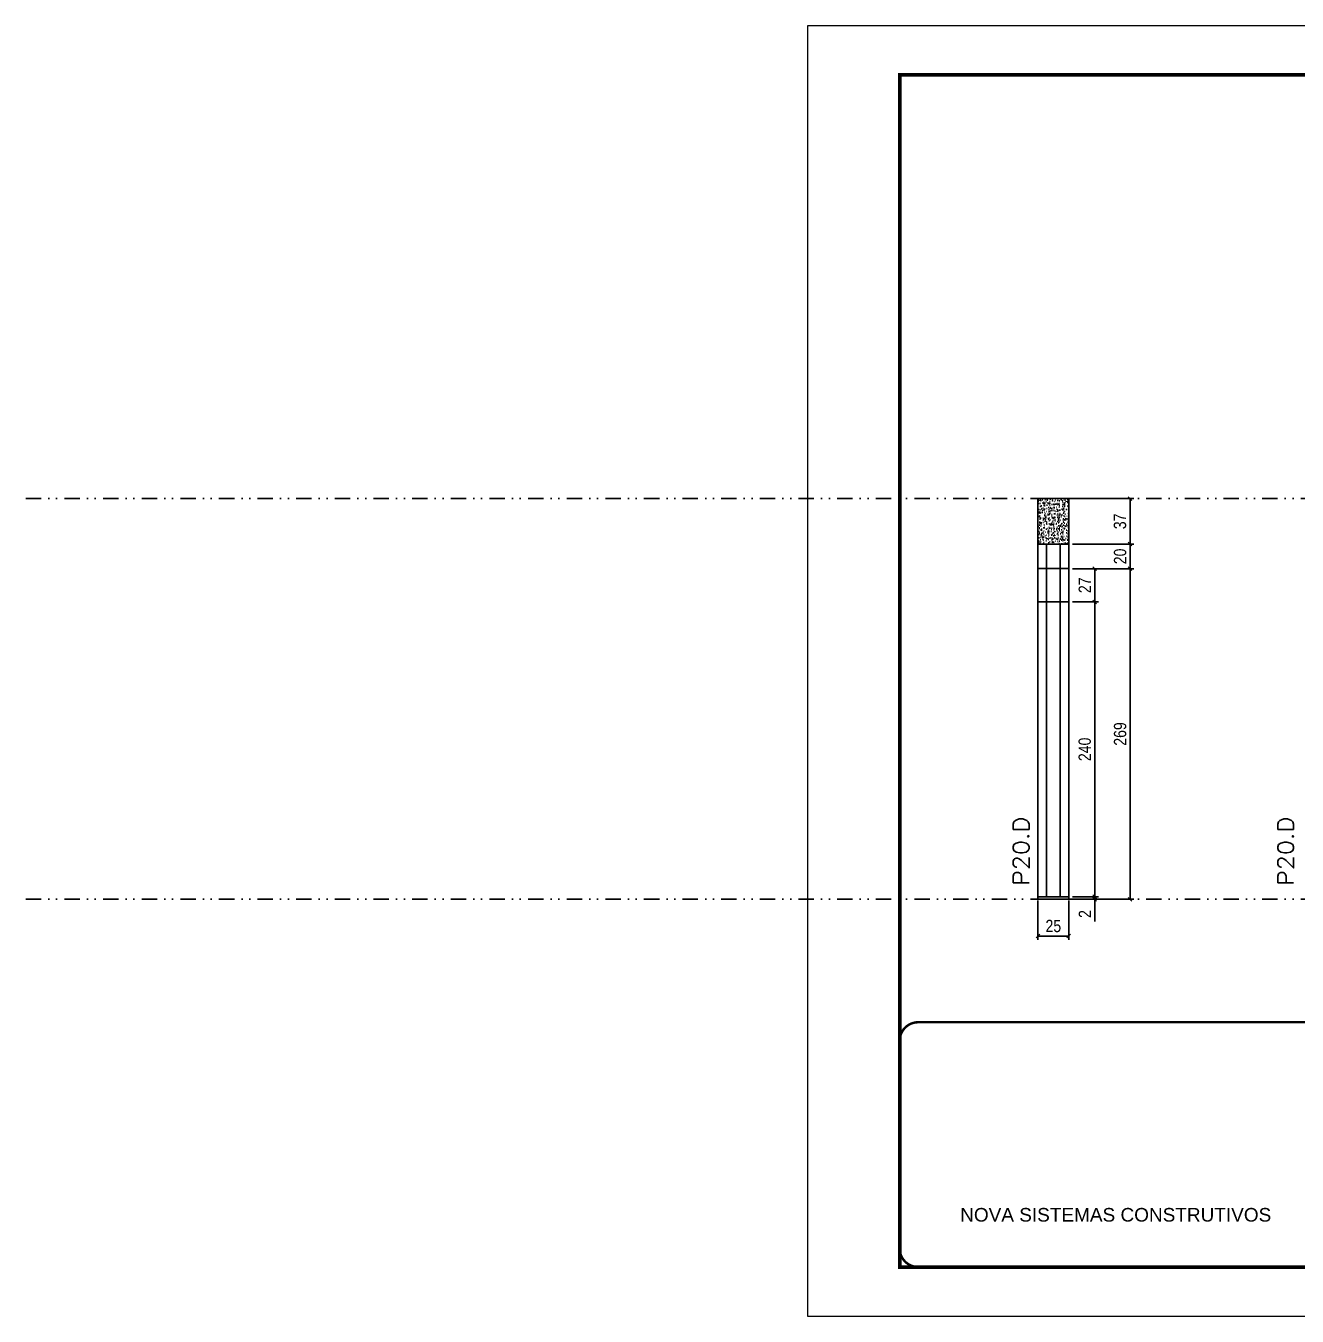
# Model space of a CAD drawing. Header units: millimetres. Extents: x 13777 to 27878, y -21631 to 6985.
# Drawn here: x 13777 to 14812, y -4402 to -3352 of the extents above; entities that cross this region are included whole.
import ezdxf

# ---------------------------------------------------------------- set-up
doc = ezdxf.new("R2010")
doc.units = ezdxf.units.MM
for name, pattern in [('CONTINUO', [0]), ('DASHED', [0.75, 0.5, -0.25]), ('DIVIDE2', [0.625, 0.25, -0.125, 0, -0.125, 0, -0.125])]:
    doc.linetypes.add(name, pattern=pattern)
for name, color, linetype in [('COTA', 241, 'Continuous'), ('Nível', 160, 'Continuous'), ('Painéis', 200, 'Continuous'), ('SARR_2.2x7', 40, 'Continuous')]:
    doc.layers.add(name, color=color, linetype=linetype)
for name, color, linetype, lineweight in [('Folhas', 255, 'Continuous', 9), ('SARRAFO DE PRESSAO', 251, 'DASHED', 9), ('Texto Seção', 7, 'Continuous', 15)]:
    doc.layers.add(name, color=color, linetype=linetype, lineweight=lineweight)
doc.styles.add('ARIAL', font='arial.ttf')
doc.styles.add('COTA TECNICA', font='techl___.ttf', dxfattribs={"height": 10})
doc.styles.add('COTA TECNICA-50', font='techl___.ttf', dxfattribs={"height": 10})
doc.styles.add('REGUA-120', font='ROMANS.shx', dxfattribs={"height": 15})
doc.styles.add('Tecnologia', font='')
doc.styles.get('Tecnologia').set_extended_font_data('Forgotten Futurist')
doc.dimstyles.new('COTA PAINEL-50', dxfattribs={"dimtxt": 10, "dimasz": 3, "dimexe": 3, "dimexo": 3, "dimgap": 3, "dimtad": 1, "dimdec": 1, "dimzin": 12, "dimdsep": 46, "dimtxsty": 'COTA TECNICA-50', "dimblk1": 'OBLIQUE', "dimblk2": 'OBLIQUE', "dimsah": 1, "dimcen": 0.9, "dimclrd": 4, "dimclre": 4, "dimclrt": 240, "dimadec": 1, "dimazin": 3, "dimtfac": 1, "dimtdec": 1, "dimtmove": 0, "dimatfit": 3, "dimfxl": 1, "dimtolj": 1, "dimtzin": 12, "dimarcsym": 0})
doc.dimstyles.new('PAINEL', dxfattribs={"dimtxt": 10, "dimasz": 3, "dimexe": 3, "dimexo": 3, "dimgap": 3, "dimtad": 1, "dimdec": 1, "dimzin": 12, "dimdsep": 46, "dimtxsty": 'COTA TECNICA', "dimblk1": 'OBLIQUE', "dimblk2": 'OBLIQUE', "dimsah": 1, "dimcen": 0.9, "dimclrd": 4, "dimclre": 4, "dimclrt": 240, "dimadec": 1, "dimazin": 3, "dimtfac": 1, "dimtdec": 1, "dimtmove": 0, "dimatfit": 3, "dimfxl": 1, "dimtolj": 1, "dimtzin": 12, "dimarcsym": 0})

# ---------------------------------------------------------------- blocks, each defined once
blk = doc.blocks.new('9999999999')
at = {"color": 30, "linetype": 'CONTINUO'}
for p, q in [((98564.6, 34230.2), (98564.6, 34429.4)), ((98564.6, 34379.6), (99584, 34379.6)), ((98564.6, 34329.8), (99488, 34329.8)), ((99584, 34329.8), (99488, 34329.8)), ((99488, 34329.8), (99488, 34230.2)), ((98564.6, 34280), (99488, 34280))]:
    blk.add_line(p, q, dxfattribs=at)
at = {"color": 30, "linetype": 'CONTINUO', "const_width": 2}
blk.add_lwpolyline([(99584, 34230.2), (99584, 34414.4, 0.414214), (99569, 34429.4), (98229, 34429.4, 0.414214), (98214, 34414.4), (98214, 34245.2, 0.414214), (98229, 34230.2), (99584, 34230.2)], format="xyb", dxfattribs=at)
at = {"layer": 'Folhas'}
blk.add_lwpolyline([(98139, 34190.2), (99624, 34190.2), (99624, 35240.2), (98139, 35240.2)], close=True, dxfattribs=at)
at = {"layer": 'Folhas', "color": 30, "const_width": 3}
blk.add_lwpolyline([(98214, 34230.2), (99584, 34230.2), (99584, 35200.2), (98214, 35200.2)], close=True, dxfattribs=at)
at = {"color": 7, "linetype": 'Continuous', "ltscale": 5, "style": 'ARIAL'}
for s, height, p in [('SKR', 15.48, (98837.7, 34393.1)), ('LEAF LOEFGREN', 15.483, (98837.7, 34343.3)), ('4° SUBSOLO', 15.48, (98837.7, 34293.5)), ('NOVA SISTEMAS CONSTRUTIVOS', 11.059, (98263.2, 34267.2)), ('PILARES', 15.48, (98837.7, 34243.7))]:
    blk.add_text(s, height=height, dxfattribs=at).set_placement(p)
at = {"layer": 'Folhas', "color": 7, "style": 'Tecnologia', "width": 1.5}
for s, p in [('CLIENTE:', (98573.7, 34397.2)), ('OBRA:', (98573.7, 34347.3)), ('PAVIMENTO:', (98573.7, 34297.5)), ('PROJETO:', (98573.7, 34247.7))]:
    blk.add_text(s, height=14, dxfattribs=at).set_placement(p)
blk = doc.blocks.new('_Oblique')
at = {"color": 0, "linetype": 'ByBlock', "lineweight": -2}
blk.add_line((-0.5, -0.5), (0.5, 0.5), dxfattribs=at)
blk = doc.blocks.new('*D933')
at = {"layer": 'COTA', "color": 4, "lineweight": -2, "transparency": 16777216}
for p, q in [((14601, -4064.2), (14601, -4096.1)), ((14626, -4064.2), (14626, -4096.1)), ((14601, -4093.1), (14626, -4093.1))]:
    blk.add_line(p, q, dxfattribs=at)
at = {"layer": 'Defpoints', "color": 0, "transparency": 16777216}
for p in [(14601, -4061.2), (14626, -4061.2), (14626, -4093.1)]:
    blk.add_point(p, dxfattribs=at)
at = {"layer": 'COTA', "color": 4, "lineweight": -2, "transparency": 16777216, "xscale": 3, "yscale": 3, "zscale": 3, "rotation": 180}
blk.add_blockref('_Oblique', (14601, -4093.1), dxfattribs=at)
at = {"layer": 'COTA', "color": 4, "lineweight": -2, "transparency": 16777216, "xscale": 3, "yscale": 3, "zscale": 3}
blk.add_blockref('_Oblique', (14626, -4093.1), dxfattribs=at)
at = {"layer": 'COTA', "color": 240, "transparency": 16777216, "insert": (14613.5, -4085), "char_height": 10, "attachment_point": 5, "style": 'COTA TECNICA'}
blk.add_mtext('\\A1;25', dxfattribs=at)
blk = doc.blocks.new('*D934')
at = {"layer": 'COTA', "color": 4, "lineweight": -2, "transparency": 16777216}
for p, q in [((14629, -4061.2), (14650.2, -4061.2)), ((14629, -4063.2), (14650.2, -4063.2)), ((14647.2, -4061.2), (14647.2, -4058.2)), ((14647.2, -4061.2), (14647.2, -4063.2)), ((14647.2, -4063.2), (14647.2, -4081.3))]:
    blk.add_line(p, q, dxfattribs=at)
at = {"layer": 'Defpoints', "color": 0, "transparency": 16777216}
for p in [(14626, -4061.2), (14626, -4063.2), (14647.2, -4061.2)]:
    blk.add_point(p, dxfattribs=at)
at = {"layer": 'COTA', "color": 4, "lineweight": -2, "transparency": 16777216, "xscale": 3, "yscale": 3, "zscale": 3}
for p, rotation in [((14647.2, -4061.2), 270), ((14647.2, -4063.2), 90)]:
    blk.add_blockref('_Oblique', p, dxfattribs=dict(at, rotation=rotation))
at = {"layer": 'COTA', "color": 240, "transparency": 16777216, "insert": (14639.2, -4075.2), "char_height": 10, "attachment_point": 5, "rotation": 90, "style": 'COTA TECNICA-50'}
blk.add_mtext('\\A1;2', dxfattribs=at)
blk = doc.blocks.new('*D936')
at = {"layer": 'COTA', "color": 4, "linetype": 'ByBlock', "lineweight": -2, "transparency": 16777216}
for p, q in [((14629, -3737.2), (14679, -3737.2)), ((14676, -3737.2), (14676, -3774.2)), ((14629, -3774.2), (14679, -3774.2))]:
    blk.add_line(p, q, dxfattribs=at)
at = {"layer": 'Defpoints', "color": 0, "linetype": 'ByBlock', "transparency": 16777216}
for p in [(14626, -3737.2), (14626, -3774.2), (14676, -3774.2)]:
    blk.add_point(p, dxfattribs=at)
at = {"layer": 'COTA', "color": 4, "linetype": 'ByBlock', "lineweight": -2, "transparency": 16777216, "xscale": 3, "yscale": 3, "zscale": 3}
for p, rotation in [((14676, -3737.2), 90), ((14676, -3774.2), 270)]:
    blk.add_blockref('_Oblique', p, dxfattribs=dict(at, rotation=rotation))
at = {"layer": 'COTA', "color": 240, "linetype": 'ByBlock', "transparency": 16777216, "insert": (14667.8, -3755.7), "char_height": 10, "attachment_point": 5, "rotation": 90, "style": 'COTA TECNICA'}
blk.add_mtext('\\A1;37', dxfattribs=at)
blk = doc.blocks.new('*D935')
at = {"layer": 'COTA', "color": 4, "lineweight": -2, "transparency": 16777216}
for p, q in [((14629, -3794.2), (14679, -3794.2)), ((14676, -4063.2), (14676, -3794.2)), ((14629, -4063.2), (14679, -4063.2))]:
    blk.add_line(p, q, dxfattribs=at)
at = {"layer": 'Defpoints', "color": 0, "transparency": 16777216}
for p in [(14626, -3794.2), (14676, -3794.2), (14626, -4063.2)]:
    blk.add_point(p, dxfattribs=at)
at = {"layer": 'COTA', "color": 4, "lineweight": -2, "transparency": 16777216, "xscale": 3, "yscale": 3, "zscale": 3}
for p, rotation in [((14676, -3794.2), 90), ((14676, -4063.2), 270)]:
    blk.add_blockref('_Oblique', p, dxfattribs=dict(at, rotation=rotation))
at = {"layer": 'COTA', "color": 240, "transparency": 16777216, "insert": (14667.9, -3928.7), "char_height": 10, "attachment_point": 5, "rotation": 90, "style": 'COTA TECNICA-50'}
blk.add_mtext('\\A1;269', dxfattribs=at)
blk = doc.blocks.new('*D937')
at = {"layer": 'COTA', "color": 4, "lineweight": -2, "transparency": 16777216}
for p, q in [((14629, -3774.2), (14679, -3774.2)), ((14676, -3794.2), (14676, -3774.2)), ((14629, -3794.2), (14679, -3794.2))]:
    blk.add_line(p, q, dxfattribs=at)
at = {"layer": 'Defpoints', "color": 0, "transparency": 16777216}
for p in [(14626, -3774.2), (14676, -3774.2), (14626, -3794.2)]:
    blk.add_point(p, dxfattribs=at)
at = {"layer": 'COTA', "color": 4, "lineweight": -2, "transparency": 16777216, "xscale": 3, "yscale": 3, "zscale": 3}
for p, rotation in [((14676, -3774.2), 90), ((14676, -3794.2), 270)]:
    blk.add_blockref('_Oblique', p, dxfattribs=dict(at, rotation=rotation))
at = {"layer": 'COTA', "color": 240, "transparency": 16777216, "insert": (14667.9, -3784.2), "char_height": 10, "attachment_point": 5, "rotation": 90, "style": 'COTA TECNICA'}
blk.add_mtext('\\A1;20', dxfattribs=at)
blk = doc.blocks.new('*D938')
at = {"layer": 'COTA', "color": 4, "lineweight": -2, "transparency": 16777216}
for p, q in [((14629, -3821.2), (14650.2, -3821.2)), ((14647.2, -4061.2), (14647.2, -3821.2)), ((14629, -4061.2), (14650.2, -4061.2))]:
    blk.add_line(p, q, dxfattribs=at)
at = {"layer": 'Defpoints', "color": 0, "transparency": 16777216}
for p in [(14626, -3821.2), (14647.2, -3821.2), (14626, -4061.2)]:
    blk.add_point(p, dxfattribs=at)
at = {"layer": 'COTA', "color": 4, "lineweight": -2, "transparency": 16777216, "xscale": 3, "yscale": 3, "zscale": 3}
for p, rotation in [((14647.2, -3821.2), 90), ((14647.2, -4061.2), 270)]:
    blk.add_blockref('_Oblique', p, dxfattribs=dict(at, rotation=rotation))
at = {"layer": 'COTA', "color": 240, "transparency": 16777216, "insert": (14639.1, -3941.2), "char_height": 10, "attachment_point": 5, "rotation": 90, "style": 'COTA TECNICA'}
blk.add_mtext('\\A1;240', dxfattribs=at)
blk = doc.blocks.new('*D939')
at = {"layer": 'COTA', "color": 4, "lineweight": -2, "transparency": 16777216}
for p, q in [((14629, -3794.2), (14650.2, -3794.2)), ((14647.2, -3821.2), (14647.2, -3794.2)), ((14629, -3821.2), (14650.2, -3821.2))]:
    blk.add_line(p, q, dxfattribs=at)
at = {"layer": 'Defpoints', "color": 0, "transparency": 16777216}
for p in [(14626, -3794.2), (14647.2, -3794.2), (14626, -3821.2)]:
    blk.add_point(p, dxfattribs=at)
at = {"layer": 'COTA', "color": 4, "lineweight": -2, "transparency": 16777216, "xscale": 3, "yscale": 3, "zscale": 3}
for p, rotation in [((14647.2, -3794.2), 90), ((14647.2, -3821.2), 270)]:
    blk.add_blockref('_Oblique', p, dxfattribs=dict(at, rotation=rotation))
at = {"layer": 'COTA', "color": 240, "transparency": 16777216, "insert": (14639.1, -3807.7), "char_height": 10, "attachment_point": 5, "rotation": 90, "style": 'COTA TECNICA'}
blk.add_mtext('\\A1;27', dxfattribs=at)

msp = doc.modelspace()

# ---------------------------------------------------------------- hatches: boundary and pattern name
at = {"layer": 'COTA'}
h = msp.add_hatch(dxfattribs=at)
h.set_pattern_fill('AR-CONC', color=256, scale=0.03)
h.set_pattern_definition([(50, (0, -10), (5.4655401, -0.4781726), [0.5715, -6.2865]), (355, (0, -10), (-1.0573026, 5.7317054), [0.4572, -5.0292175]), (100.451445, (0.4555, -10.04), (4.4082374, 5.2535326), [0.4857003, -5.3427073]), (46.1842, (0, -8.476), (8.1323712, -1.2612698), [0.85725, -9.42975]), (96.63556, (0.678, -8.581), (7.122124, 7.4227837), [0.7285507, -8.0140682]), (351.18415, (0, -8.476), (7.122124, 7.4227837), [0.685799, -7.543792]), (21, (0.762, -8.857), (4.5484317, -3.067956), [0.5715, -6.2865]), (326, (0.762, -8.857), (1.8540609, 5.525639), [0.4572, -5.0292]), (71.451445, (1.141, -9.1127), (6.4024926, 2.457683), [0.4857003, -5.3426981]), (37.5, (0, -10), (0.0926581, 2.53665117), [0, -4.96824, 0, -5.1054, 0, -5.04825]), (7.5, (0, -10), (2.00458988, 3.00541724), [0, -2.91084, 0, -4.85394, 0, -1.92405]), (327.5, (-1.6993, -10), (4.06771786, -0.17186232), [0, -1.905, 0, -5.9436, 0, -7.8867]), (317.5, (-2.4613, -10), (4.4438754, 0.7627947), [0, -2.4765, 0, -3.94716, 0, -5.6007])])
h.paths.add_polyline_path([(14626, -3737.17), (14601, -3737.17), (14601, -3774.19), (14626, -3774.19)])

# ---------------------------------------------------------------- linework, layer by layer
at = {"layer": 'COTA', "linetype": 'ByBlock'}
msp.add_lwpolyline([(14601, -3774.19), (14626, -3774.19), (14626, -3737.17), (14601, -3737.17)], close=True, dxfattribs=at)
at = {"layer": 'Nível', "color": 4, "linetype": 'DIVIDE2', "ltscale": 50}
for p, q in [((13777.11, -3737.17), (21531.15, -3737.17)), ((13777.11, -4063.17), (21531.15, -4063.17))]:
    msp.add_line(p, q, dxfattribs=at)
at = {"layer": 'Painéis'}
for p, q in [((14601, -3774.19), (14601, -4061.17)), ((14601, -3774.19), (14626, -3774.19)), ((14626, -3774.19), (14601, -3774.19)), ((14626, -3774.19), (14626, -4061.17)), ((14601, -3794.17), (14626, -3794.17)), ((14601, -3821.17), (14626, -3821.17)), ((14601, -4061.17), (14626, -4061.17)), ((14601, -4061.17), (14626, -4061.17)), ((14601, -4063.17), (14601, -4061.17)), ((14626, -4063.17), (14601, -4063.17)), ((14626, -4061.17), (14626, -4063.17))]:
    msp.add_line(p, q, dxfattribs=at)
at = {"layer": 'SARR_2.2x7'}
for p, q in [((14608, -3774.19), (14608, -3794.17)), ((14619, -3774.19), (14619, -3794.17)), ((14608, -3794.17), (14608, -4061.17)), ((14619, -3794.17), (14619, -4061.17))]:
    msp.add_line(p, q, dxfattribs=at)

# ---------------------------------------------------------------- block references
at = {"layer": 'SARRAFO DE PRESSAO', "color": 6, "linetype": 'ByBlock'}
msp.add_blockref('9999999999', (-83725.51, -38592.65), dxfattribs=at)

# ---------------------------------------------------------------- texts
at = {"layer": 'Texto Seção', "style": 'REGUA-120', "width": 1.1}
for p in [(14593.75, -4052.4), (14809.13, -4052.4)]:
    msp.add_text('P20.D', height=13, rotation=90, dxfattribs=at).set_placement(p)

# ---------------------------------------------------------------- dimensions: what is measured, and where the dimension line sits
at = {"layer": 'COTA', "linetype": 'ByBlock'}
dim = msp.add_linear_dim(base=(14675.99, -3774.19), p1=(14626, -3737.17), p2=(14626, -3774.19), angle=90, dimstyle='PAINEL', dxfattribs=at)
dim.commit()
dim.dimension.update_dxf_attribs({"geometry": '*D936', "text_midpoint": (14667.77, -3755.68)})
at = {"layer": 'COTA'}
for base, p1, p2, dimstyle, picture, middle in [((14675.99, -3774.19), (14626, -3794.17), (14626, -3774.19), 'PAINEL', '*D937', (14675.99, -3784.18)), ((14647.19, -4061.17), (14626, -4063.17), (14626, -4061.17), 'COTA PAINEL-50', '*D934', (14647.19, -4075.22))]:
    dim = msp.add_linear_dim(base=base, p1=p1, p2=p2, angle=90, dimstyle=dimstyle, dxfattribs=at)
    dim.commit()
    dim.dimension.update_dxf_attribs({"geometry": picture, "text_midpoint": middle, "dimtype": 160})
for base, p1, p2, dimstyle, picture, middle in [((14675.99, -3794.17), (14626, -4063.17), (14626, -3794.17), 'COTA PAINEL-50', '*D935', (14667.86, -3928.67)), ((14647.19, -3821.17), (14626, -4061.17), (14626, -3821.17), 'PAINEL', '*D938', (14639.09, -3941.17))]:
    dim = msp.add_linear_dim(base=base, p1=p1, p2=p2, angle=90, dimstyle=dimstyle, dxfattribs=at)
    dim.commit()
    dim.dimension.update_dxf_attribs({"geometry": picture, "text_midpoint": middle})
dim = msp.add_linear_dim(base=(14647.19, -3794.17), p1=(14626, -3821.17), p2=(14626, -3794.17), angle=90, dimstyle='PAINEL', override={"dimtmove": 1}, dxfattribs=at)
dim.commit()
dim.dimension.update_dxf_attribs({"geometry": '*D939', "text_midpoint": (14639.12, -3807.67)})
dim = msp.add_linear_dim(base=(14626, -4093.06), p1=(14601, -4061.17), p2=(14626, -4061.17), dimstyle='PAINEL', override={"dimarcsym": 2}, dxfattribs=at)
dim.commit()
dim.dimension.update_dxf_attribs({"geometry": '*D933', "text_midpoint": (14613.5, -4084.95)})

doc.saveas('drawing.dxf')
